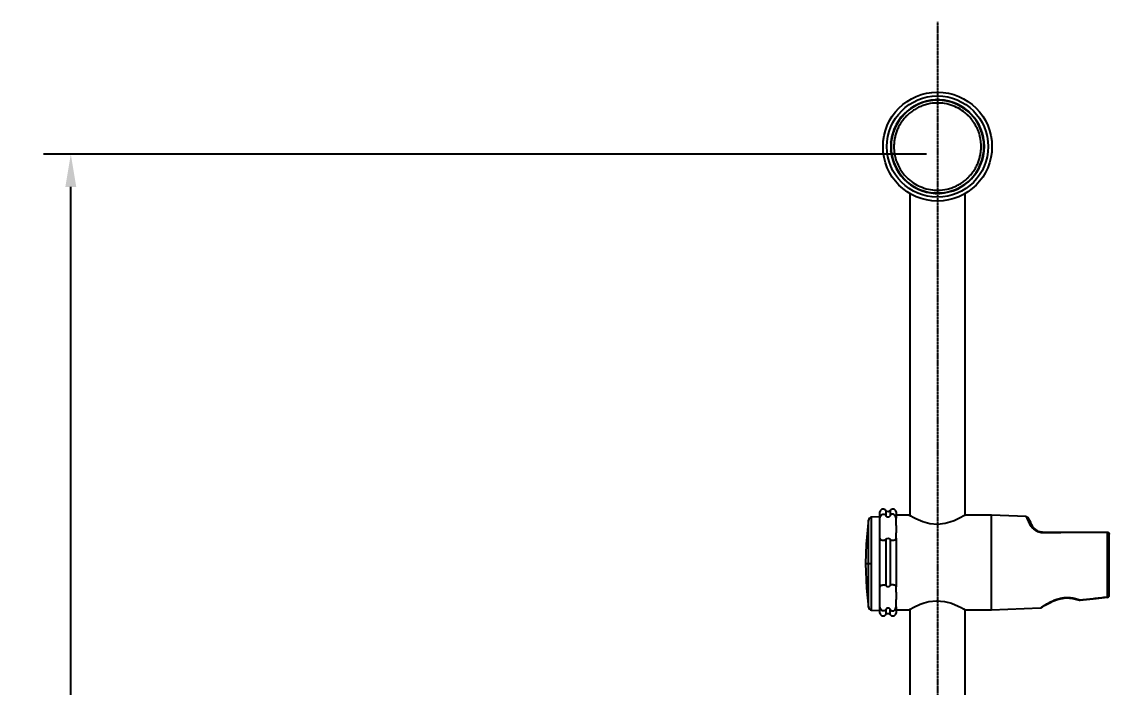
# Model space of a CAD drawing. Header units: inches. Extents: x 2 to 932, y -3 to 1338.
# Drawn here: x 2.4 to 501.3, y 667.2 to 972.8 of the extents above; entities that cross this region are included whole.
import ezdxf

# ---------------------------------------------------------------- set-up
doc = ezdxf.new("R2010")
doc.units = ezdxf.units.IN
doc.header["$MEASUREMENT"] = 0
doc.linetypes.add('CENTER', pattern=[0.6, 0.375, -0.075, 0.075, -0.075])
doc.layers.add('line 2', color=140, linetype='Continuous')
doc.styles.get("Standard").update_dxf_attribs({"font": 'arial_0.ttf'})
doc.dimstyles.new('a', dxfattribs={"dimtxt": 3, "dimasz": 3, "dimexe": 2.5, "dimexo": 1, "dimgap": 1, "dimtad": 1, "dimdsep": 46, "dimtxsty": 'Standard', "dimcen": 0, "dimclrd": 2, "dimclre": 2, "dimclrt": 2, "dimadec": 0, "dimazin": 2, "dimtfac": 1, "dimtmove": 0, "dimatfit": 3, "dimfxl": 0, "dimtolj": 1, "dimtzin": 0, "dimarcsym": 0})

# ---------------------------------------------------------------- blocks, each defined once
blk = doc.blocks.new('*D52')
at = {"layer": 'Defpoints', "color": 0}
for p in [(24.86, 912), (422.54, 912), (102.29, 222)]:
    blk.add_point(p, dxfattribs=at)
at = {"layer": 'line 2', "color": 2, "lineweight": -2}
for p, q in [((417.54, 912), (12.36, 912)), ((24.86, 237), (24.86, 897)), ((97.29, 222), (12.36, 222))]:
    blk.add_line(p, q, dxfattribs=at)
at = {"layer": 'line 2', "color": 2}
for points in [[(22.36, 897), (27.36, 897), (24.86, 912)], [(22.36, 237), (27.36, 237), (24.86, 222)]]:
    blk.add_solid(points, dxfattribs=at)
at = {"layer": 'line 2', "color": 2, "insert": (12.2, 567), "char_height": 15, "attachment_point": 5, "rotation": 90}
blk.add_mtext('\\A1;690', dxfattribs=at)

msp = doc.modelspace()

# ---------------------------------------------------------------- linework, layer by layer
at = {"color": 1, "linetype": 'CENTER'}
msp.add_line((422.536, 972.832), (422.536, 154.069), dxfattribs=at)
for p, q in [((401.191, 917.699), (401.149, 917.699)), ((401.149, 913.299), (401.191, 913.299)), ((409.836, 893.965), (409.836, 746.017)), ((435.236, 746.249), (435.236, 893.965)), ((396.036, 745.499), (392.275, 745.302)), ((396.036, 702.499), (396.036, 745.499)), ((396.136, 744.89), (396.136, 747.775)), ((396.136, 735.723), (396.136, 744.89)), ((403.536, 747.775), (403.536, 744.89)), ((409.436, 746.249), (403.536, 746.249)), ((403.536, 741.487), (403.536, 744.89)), ((447.336, 746.249), (435.236, 746.249)), ((463.263, 745.586), (447.336, 746.249)), ((403.536, 741.487), (403.536, 738.081)), ((396.136, 713.275), (396.136, 735.723)), ((403.536, 735.723), (403.536, 738.081)), ((403.536, 735.723), (403.536, 713.275)), ((396.136, 726.199), (396.036, 726.199)), ((396.036, 721.799), (396.136, 721.799)), ((396.136, 712.199), (396.036, 712.199)), ((396.136, 704.108), (396.136, 713.275)), ((403.536, 710.917), (403.536, 713.275)), ((403.536, 710.917), (403.536, 707.511)), ((396.136, 701.223), (396.136, 704.108)), ((403.536, 704.108), (403.536, 707.511)), ((403.536, 704.108), (403.536, 701.223)), ((447.336, 702.749), (469.815, 703.686)), ((487.929, 707.173), (500.523, 708.529)), ((392.275, 702.696), (396.036, 702.499)), ((403.536, 702.749), (409.436, 702.749)), ((409.836, 702.983), (409.836, 363.077)), ((435.236, 702.749), (447.336, 702.749)), ((435.236, 363.512), (435.236, 702.749))]:
    msp.add_line(p, q)
at = {"color": 2}
for p, q in [((392.275, 723.999), (392.275, 745.302)), ((398.917, 745.922), (398.917, 748.428)), ((400.755, 748.428), (400.755, 745.922)), ((447.336, 728.749), (447.336, 746.249)), ((398.917, 713.838), (398.917, 735.16)), ((400.755, 735.16), (400.755, 713.838)), ((500.378, 738.2), (500.378, 708.706)), ((447.336, 702.749), (447.336, 728.749)), ((392.275, 702.696), (392.275, 723.999)), ((398.917, 700.571), (398.917, 703.077)), ((400.755, 700.571), (400.755, 703.077))]:
    msp.add_line(p, q, dxfattribs=at)
at = {"flags": 128}
for points in [[(390.893, 744.202), (389.801, 732.912), (389.536, 723.999)], [(435.236, 746.249), (435.088, 746.162), (434.634, 745.898), (432.947, 744.975), (430.156, 743.678), (428.265, 742.987), (426.089, 742.408), (422.536, 742.012), (418.955, 742.334), (415.748, 743.209), (412.664, 744.504), (411.327, 745.184), (410.286, 745.756), (409.466, 746.232), (409.436, 746.249), (409.47, 746.229)], [(389.536, 723.999), (389.964, 712.66), (390.893, 703.797)], [(409.436, 702.749), (409.584, 702.836), (410.037, 703.1), (411.725, 704.024), (414.515, 705.321), (416.407, 706.011), (418.583, 706.59), (422.136, 706.987), (425.717, 706.664), (428.924, 705.789), (432.008, 704.494), (433.345, 703.815), (434.386, 703.242), (435.206, 702.767), (435.236, 702.749), (435.236, 702.749)], [(470.444, 703.934), (470.743, 704.119), (471.701, 704.713), (472.913, 705.418), (474.129, 706.064), (475.495, 706.707), (476.376, 707.072), (477.179, 707.366), (478.98, 707.882), (481.511, 708.233), (484.468, 708.047), (487.495, 707.226)], [(487.856, 707.166), (493.994, 707.804), (500.525, 708.529)]]:
    msp.add_lwpolyline(points, dxfattribs=at)
at = {"color": 2, "flags": 128}
for points in [[(390.867, 723.999), (390.867, 725.913), (390.867, 727.876), (390.867, 729.603), (390.867, 731.238), (390.867, 732.565), (390.867, 733.987), (390.867, 735.094), (390.867, 736.676), (390.867, 737.426), (390.867, 737.788), (390.867, 737.878), (390.867, 737.9), (390.867, 737.911), (390.867, 737.912), (390.867, 737.912), (390.867, 737.912), (390.867, 737.912), (390.867, 737.912), (390.867, 737.912), (390.867, 737.942), (390.867, 738.199), (390.867, 739.02), (390.867, 740.258), (390.867, 741.309), (390.867, 741.88), (390.867, 742.407), (390.867, 743.089), (390.867, 743.604), (390.867, 743.882), (390.867, 743.998), (390.867, 743.987)], [(396.136, 744.89), (396.434, 745.864), (396.747, 746.31), (397.116, 746.6), (397.468, 746.729), (397.849, 746.74), (398.181, 746.643), (398.548, 746.397), (398.917, 745.922)], [(400.755, 745.922), (400.404, 745.484), (400.175, 745.335), (399.9, 745.26), (399.652, 745.28), (399.448, 745.36), (399.166, 745.579), (398.917, 745.922)], [(403.536, 744.89), (403.237, 745.864), (402.925, 746.31), (402.556, 746.6), (402.204, 746.729), (401.823, 746.74), (401.491, 746.643), (401.124, 746.397), (400.755, 745.922)], [(396.136, 735.723), (396.434, 735.19), (396.747, 734.964), (397.116, 734.823), (397.468, 734.762), (397.849, 734.757), (398.181, 734.803), (398.548, 734.921), (398.917, 735.16)], [(400.755, 735.16), (401.124, 734.921), (401.477, 734.806), (401.829, 734.756), (402.2, 734.762), (402.525, 734.815), (402.895, 734.948), (403.262, 735.215), (403.536, 735.723)], [(396.136, 713.275), (396.434, 713.809), (396.747, 714.034), (397.116, 714.175), (397.468, 714.236), (397.849, 714.242), (398.181, 714.196), (398.548, 714.077), (398.917, 713.838)], [(403.536, 713.275), (403.237, 713.809), (402.925, 714.034), (402.556, 714.175), (402.204, 714.236), (401.823, 714.242), (401.491, 714.196), (401.124, 714.077), (400.755, 713.838)], [(398.917, 703.077), (398.548, 702.601), (398.195, 702.362), (397.843, 702.258), (397.471, 702.269), (397.146, 702.382), (396.777, 702.657), (396.409, 703.184), (396.136, 704.108)], [(398.917, 703.077), (399.268, 703.515), (399.497, 703.663), (399.772, 703.738), (400.02, 703.719), (400.224, 703.638), (400.506, 703.419), (400.755, 703.077)], [(400.755, 703.077), (401.124, 702.601), (401.477, 702.362), (401.829, 702.258), (402.2, 702.269), (402.525, 702.382), (402.895, 702.657), (403.262, 703.184), (403.536, 704.108)]]:
    msp.add_lwpolyline(points, dxfattribs=at)
msp.add_circle((422.536, 915.499), 25)
at = {"color": 2}
msp.add_circle((422.536, 915.499), 23.25, dxfattribs=at)
for centre, radius, start, end in [((422.536, 915.499), 21.5, 185.8731, 174.12689), ((422.536, 915.499), 21.448, 174.64936, 185.35064), ((400.338, 917.638), 0.855, 350.6625, 4.10324), ((400.023, 913.346), 1.169, 357.70429, 7.52997), ((397.691, 747.399), 1.6, 40.0052, 166.41544), ((401.981, 747.399), 1.6, 13.58456, 139.9948), ((392.354, 743.804), 1.5, 93.00624, 173.10709), ((399.836, 749.199), 1.2, 220.0052, 319.9948), ((450.949, 736.591), 15.678, 20.00637, 33.49062), ((471.238, 744.516), 6.119, 204.89037, 259.52973), ((395.936, 721.999), 0.2, 300, 360), ((500.336, 709.513), 1, 271.59284, 0.01734), ((392.354, 704.194), 1.5, 186.88998, 266.99604), ((487.83, 708.168), 1, 249.88921, 270), ((397.691, 701.599), 1.6, 193.58456, 319.9948), ((399.836, 699.799), 1.2, 40.0052, 139.9948), ((401.981, 701.599), 1.6, 220.0052, 346.41544)]:
    msp.add_arc(centre, radius, start, end)
for centre, radius, start, end in [((422.536, 915.499), 21.303, 0, 180), ((422.536, 915.499), 21.303, 180, 0), ((399.836, 734.148), 1.367, 47.74234, 132.25766), ((399.836, 714.85), 1.367, 227.74228, 312.25772), ((500.431, 709.615), 0.91, 266.62474, 353.61356)]:
    msp.add_arc(centre, radius, start, end, dxfattribs=at)
for points, knots in [([(442.54, 915.499), (442.539, 915.649), (442.537, 915.949), (442.521, 916.402), (442.495, 916.858), (442.459, 917.317), (442.411, 917.779), (442.353, 918.244), (442.283, 918.71), (442.201, 919.179), (442.108, 919.649), (442.002, 920.12), (441.755, 921.112), (441.187, 922.887), (440.102, 925.207), (438.621, 927.486), (437.207, 929.147), (435.352, 930.936), (432.989, 932.69), (429.554, 934.365), (425.974, 935.323), (422.053, 935.623), (418.729, 935.233), (415.909, 934.42), (413.843, 933.564), (411.893, 932.487), (410.174, 931.271), (408.766, 930.043), (407.707, 928.948), (406.908, 928.003), (406.264, 927.151), (405.696, 926.313), (405.173, 925.453), (404.697, 924.573), (404.269, 923.677), (403.89, 922.77), (403.558, 921.854), (403.275, 920.934), (403.039, 920.014), (402.849, 919.095), (402.704, 918.182), (402.604, 917.278), (402.543, 916.384), (402.536, 915.793), (402.532, 915.499)], [0, 0, 0, 0, 0.0071434, 0.0143517, 0.0216238, 0.0289588, 0.0363555, 0.0438126, 0.0513288, 0.0589028, 0.0665331, 0.074218, 0.081956, 0.1153605, 0.1630753, 0.2037897, 0.2448839, 0.2669456, 0.326841, 0.3845037, 0.4485583, 0.5026216, 0.5715445, 0.6070185, 0.6426172, 0.678092, 0.7132146, 0.7429955, 0.7672443, 0.7858944, 0.8020843, 0.8182071, 0.8342428, 0.8501718, 0.8659754, 0.881636, 0.8971366, 0.9124618, 0.9275968, 0.9425285, 0.9572448, 0.971735, 0.9859895, 1, 1, 1, 1]), ([(402.532, 915.499), (402.533, 915.35), (402.535, 915.049), (402.551, 914.597), (402.576, 914.141), (402.613, 913.682), (402.66, 913.219), (402.719, 912.755), (402.789, 912.288), (402.871, 911.819), (402.964, 911.349), (403.07, 910.878), (403.317, 909.886), (403.885, 908.111), (404.97, 905.792), (406.451, 903.512), (407.865, 901.852), (409.72, 900.062), (412.082, 898.308), (415.517, 896.634), (419.098, 895.675), (423.018, 895.376), (426.343, 895.765), (429.163, 896.579), (431.228, 897.434), (433.178, 898.511), (434.898, 899.727), (436.306, 900.956), (437.365, 902.05), (438.164, 902.996), (438.807, 903.847), (439.376, 904.685), (439.899, 905.546), (440.375, 906.426), (440.803, 907.321), (441.182, 908.229), (441.514, 909.144), (441.797, 910.064), (442.033, 910.985), (442.223, 911.903), (442.367, 912.816), (442.468, 913.721), (442.529, 914.614), (442.536, 915.206), (442.54, 915.499)], [0, 0, 0, 0, 0.0071434, 0.0143517, 0.0216238, 0.0289588, 0.0363555, 0.0438126, 0.0513288, 0.0589028, 0.0665331, 0.074218, 0.081956, 0.1153606, 0.1630753, 0.2037897, 0.2448839, 0.2669456, 0.326841, 0.3845037, 0.4485583, 0.5026216, 0.5715445, 0.6070185, 0.6426172, 0.678092, 0.7132146, 0.7429955, 0.7672443, 0.7858944, 0.8020843, 0.8182071, 0.8342428, 0.8501718, 0.8659754, 0.881636, 0.8971366, 0.9124618, 0.9275968, 0.9425285, 0.9572448, 0.971735, 0.9859895, 1, 1, 1, 1]), ([(464.722, 742.44), (464.686, 742.521), (464.615, 742.684), (464.511, 742.915), (464.412, 743.136), (464.317, 743.347), (464.226, 743.546), (464.139, 743.735), (464.056, 743.913), (463.978, 744.081), (463.904, 744.24), (463.835, 744.388), (463.77, 744.526), (463.709, 744.655), (463.632, 744.815), (463.546, 744.996), (463.458, 745.18), (463.386, 745.329), (463.33, 745.445), (463.291, 745.526), (463.267, 745.576), (463.265, 745.582), (463.263, 745.586)], [0, 0, 0, 0, 0.0410715, 0.0817188, 0.1219398, 0.161734, 0.2011012, 0.2400406, 0.2785514, 0.316633, 0.3542847, 0.3915058, 0.4282956, 0.4646534, 0.5005785, 0.5734555, 0.6458297, 0.7176966, 0.7890517, 0.8598904, 0.930208, 1, 1, 1, 1]), ([(470.811, 738.147), (470.767, 738.147), (470.642, 738.147), (470.396, 738.159), (470.035, 738.199), (469.539, 738.295), (469.009, 738.453), (468.345, 738.719), (467.544, 739.147), (466.756, 739.734), (466.125, 740.339), (465.68, 740.852), (465.336, 741.322), (465.074, 741.742), (464.873, 742.111), (464.771, 742.334), (464.722, 742.44)], [0, 0, 0, 0, 0.0136221, 0.0394959, 0.0775484, 0.1277141, 0.1991518, 0.2546008, 0.3616214, 0.5049162, 0.6063465, 0.7002741, 0.7866376, 0.8653932, 0.9365169, 1, 1, 1, 1]), ([(464.722, 742.44), (464.864, 742.439), (465.083, 742.437), (465.339, 742.329), (465.508, 742.208), (465.625, 742.076), (465.665, 741.978), (465.679, 741.944)], [0, 0, 0, 0, 0.3366554, 0.5197322, 0.7072791, 0.8948211, 1, 1, 1, 1]), ([(500.14, 738.499), (500.143, 738.499), (500.147, 738.486), (500.155, 738.434), (500.158, 738.394), (500.162, 738.347)], [0, 0, 0, 0, 0.5, 0.5, 1, 1, 1, 1]), ([(500.336, 738.499), (500.363, 738.499), (500.418, 738.497), (500.491, 738.488), (500.551, 738.475), (500.619, 738.453), (500.692, 738.415), (500.729, 738.363), (500.716, 738.315), (500.672, 738.276), (500.614, 738.245), (500.558, 738.226), (500.506, 738.217), (500.463, 738.214), (500.419, 738.21), (500.391, 738.203), (500.378, 738.2)], [0, 0, 0, 0, 0.0713271, 0.1429333, 0.1948912, 0.2473676, 0.3704188, 0.4936893, 0.595304, 0.6968376, 0.772915, 0.8455842, 0.884265, 0.9224459, 0.9619656, 1, 1, 1, 1]), ([(500.162, 738.347), (495.27, 738.319), (490.378, 738.289), (483.041, 738.24), (480.595, 738.223), (476.926, 738.195), (475.703, 738.186), (473.257, 738.166), (472.034, 738.154), (470.811, 738.147)], [0, 0, 0, 0, 0.5, 0.5, 0.75, 0.75, 0.875, 0.875, 1, 1, 1, 1]), ([(501.336, 737.499), (501.336, 737.678), (501.234, 737.856), (500.881, 738.114), (500.632, 738.192), (500.378, 738.2)], [0, 0, 0, 0, 0.5, 0.5, 1, 1, 1, 1]), ([(390.867, 723.999), (390.888, 723.999), (390.936, 723.999), (391.094, 723.999), (391.204, 723.999), (391.469, 723.999), (391.624, 723.999), (391.948, 723.999), (392.116, 723.999), (392.275, 723.999)], [0, 0, 0, 0, 0.25, 0.25, 0.5, 0.5, 0.75, 0.75, 1, 1, 1, 1]), ([(390.867, 704.012), (390.867, 704.016), (390.867, 704.028), (390.867, 704.308), (390.867, 704.809), (390.867, 705.414), (390.867, 706.041), (390.867, 706.689), (390.867, 707.617), (390.867, 708.818), (390.867, 710.301), (390.867, 712.015), (390.867, 714.104), (390.867, 716.922), (390.867, 720.238), (390.867, 722.77), (390.867, 723.999)], [0, 0, 0, 0, 0.0485654, 0.1209263, 0.1877938, 0.2500633, 0.2916069, 0.3330515, 0.3812244, 0.4580424, 0.5200259, 0.58484, 0.6724252, 0.7584082, 0.8827372, 1, 1, 1, 1]), ([(487.872, 707.312), (488.915, 707.422), (491, 707.642), (494.127, 707.985), (497.253, 708.338), (499.336, 708.583), (500.378, 708.706)], [0, 0, 0, 0, 0.2500045, 0.5000058, 0.7500041, 1, 1, 1, 1]), ([(500.378, 708.706), (500.379, 708.663), (500.381, 708.572), (500.375, 708.514), (500.37, 708.52), (500.369, 708.521)], [0, 0, 0, 0, 0.4015753, 0.8671041, 1, 1, 1, 1]), ([(500.378, 708.706), (500.387, 708.669), (500.41, 708.579), (500.434, 708.519), (500.445, 708.525), (500.448, 708.527)], [0, 0, 0, 0, 0.34404749, 0.84035501, 1, 1, 1, 1]), ([(469.815, 703.686), (469.816, 703.686), (469.817, 703.687), (469.83, 703.696), (469.849, 703.709), (469.877, 703.728), (469.914, 703.753), (469.959, 703.783), (470.012, 703.819), (470.074, 703.861), (470.145, 703.908), (470.322, 704.026), (470.689, 704.269), (471.356, 704.697), (472.206, 705.219), (473.075, 705.719), (474.203, 706.325), (475.51, 706.956), (477.09, 707.574), (478.631, 708.036), (480.164, 708.345), (481.801, 708.483), (483.432, 708.43), (484.592, 708.255), (485.317, 708.099), (485.62, 708.028), (485.947, 707.944), (486.297, 707.847), (486.668, 707.735), (487.058, 707.609), (487.464, 707.467), (487.733, 707.365), (487.872, 707.312)], [0, 0, 0, 0, 0.0121048, 0.0242979, 0.0365772, 0.0489407, 0.0613858, 0.073911, 0.0865164, 0.0992018, 0.1119667, 0.1248102, 0.1852099, 0.2497658, 0.3088569, 0.3748186, 0.4138813, 0.5000979, 0.5715734, 0.6253932, 0.6906852, 0.7500641, 0.809656, 0.8746977, 0.886017, 0.8985714, 0.9123636, 0.9273963, 0.9436718, 0.9611938, 0.9799681, 1, 1, 1, 1]), ([(487.872, 707.312), (487.818, 707.281), (487.711, 707.219), (487.58, 707.199), (487.515, 707.227), (487.494, 707.236)], [0, 0, 0, 0, 0.4025459, 0.8050966, 1, 1, 1, 1]), ([(487.929, 707.176), (487.928, 707.175), (487.921, 707.166), (487.902, 707.206), (487.882, 707.278), (487.872, 707.312)], [0, 0, 0, 0, 0.0405555, 0.5451857, 1, 1, 1, 1])]:
    msp.add_open_spline(points, degree=3, knots=knots, dxfattribs=at)
for points, knots in [([(463.263, 745.586), (463.396, 745.58), (463.537, 745.55), (463.801, 745.432), (463.924, 745.347), (464.024, 745.242)], [0, 0, 0, 0, 0.25, 0.25, 0.4927707, 0.4927707, 0.4927707, 0.4927707]), ([(470.768, 738.499), (471.38, 738.499), (472.604, 738.499), (475.052, 738.499), (479.336, 738.499), (485.364, 738.499), (492.706, 738.499), (497.601, 738.499), (500.14, 738.499)], [0, 0, 0, 0, 0.0624996, 0.1249984, 0.2499971, 0.4999966, 0.7406755, 1, 1, 1, 1]), ([(500.14, 738.499), (500.152, 738.499), (500.176, 738.499), (500.212, 738.499), (500.245, 738.499), (500.274, 738.499), (500.3, 738.499), (500.319, 738.499), (500.332, 738.499), (500.335, 738.499), (500.336, 738.499)], [0, 0, 0, 0, 0.11714981, 0.2357925, 0.36101688, 0.49717579, 0.62550594, 0.754417, 0.87882625, 1, 1, 1, 1]), ([(500.336, 738.499), (500.365, 738.498), (500.426, 738.497), (500.521, 738.484), (500.622, 738.459), (500.719, 738.425), (500.811, 738.381), (500.921, 738.314), (501.052, 738.207), (501.174, 738.056), (501.268, 737.878), (501.326, 737.693), (501.333, 737.56), (501.336, 737.499)], [0, 0, 0, 0, 0.0553473, 0.1163645, 0.1829004, 0.2546401, 0.3126704, 0.3779453, 0.5002292, 0.6338146, 0.7456715, 0.884138, 1, 1, 1, 1]), ([(501.336, 709.513), (501.336, 710.295), (501.336, 711.192), (501.336, 713.177), (501.336, 714.264), (501.336, 716.579), (501.336, 717.806), (501.336, 720.345), (501.336, 721.656), (501.336, 724.302), (501.336, 725.636), (501.336, 728.268), (501.336, 729.565), (501.336, 732.061), (501.336, 733.26), (501.336, 735.506), (501.336, 736.553), (501.336, 737.499)], [0, 0, 0, 0, 0.125, 0.125, 0.25, 0.25, 0.375, 0.375, 0.5, 0.5, 0.625, 0.625, 0.75, 0.75, 0.875, 0.875, 1, 1, 1, 1]), ([(469.815, 703.686), (469.885, 703.693), (470.027, 703.708), (470.231, 703.785), (470.348, 703.869), (470.407, 703.911)], [0, 0, 0, 0, 0.3286106, 0.6655136, 1, 1, 1, 1])]:
    msp.add_open_spline(points, degree=3, knots=knots)
msp.add_open_spline([(470.732, 738.499), (470.126, 738.499)], degree=1)
for points in [[(470.768, 738.499), (470.774, 738.499), (470.782, 738.474), (470.789, 738.415)], [(470.789, 738.415), (470.797, 738.356), (470.804, 738.264), (470.811, 738.147)], [(500.378, 738.2), (500.363, 738.272), (500.263, 738.348), (500.162, 738.347)], [(389.536, 723.999), (389.536, 723.999), (389.985, 723.999), (390.867, 723.999)]]:
    msp.add_open_spline(points, degree=3, dxfattribs=at)

# ---------------------------------------------------------------- dimensions: what is measured, and where the dimension line sits
at = {"layer": 'line 2'}
dim = msp.add_linear_dim(base=(24.86, 911.999), p1=(102.286, 221.999), p2=(422.536, 911.999), angle=90, dimstyle='a', override={"dimscale": 5}, dxfattribs=at)
dim.commit()
dim.dimension.update_dxf_attribs({"geometry": '*D52', "text_midpoint": (12.201, 566.999)})

doc.saveas('drawing.dxf')
